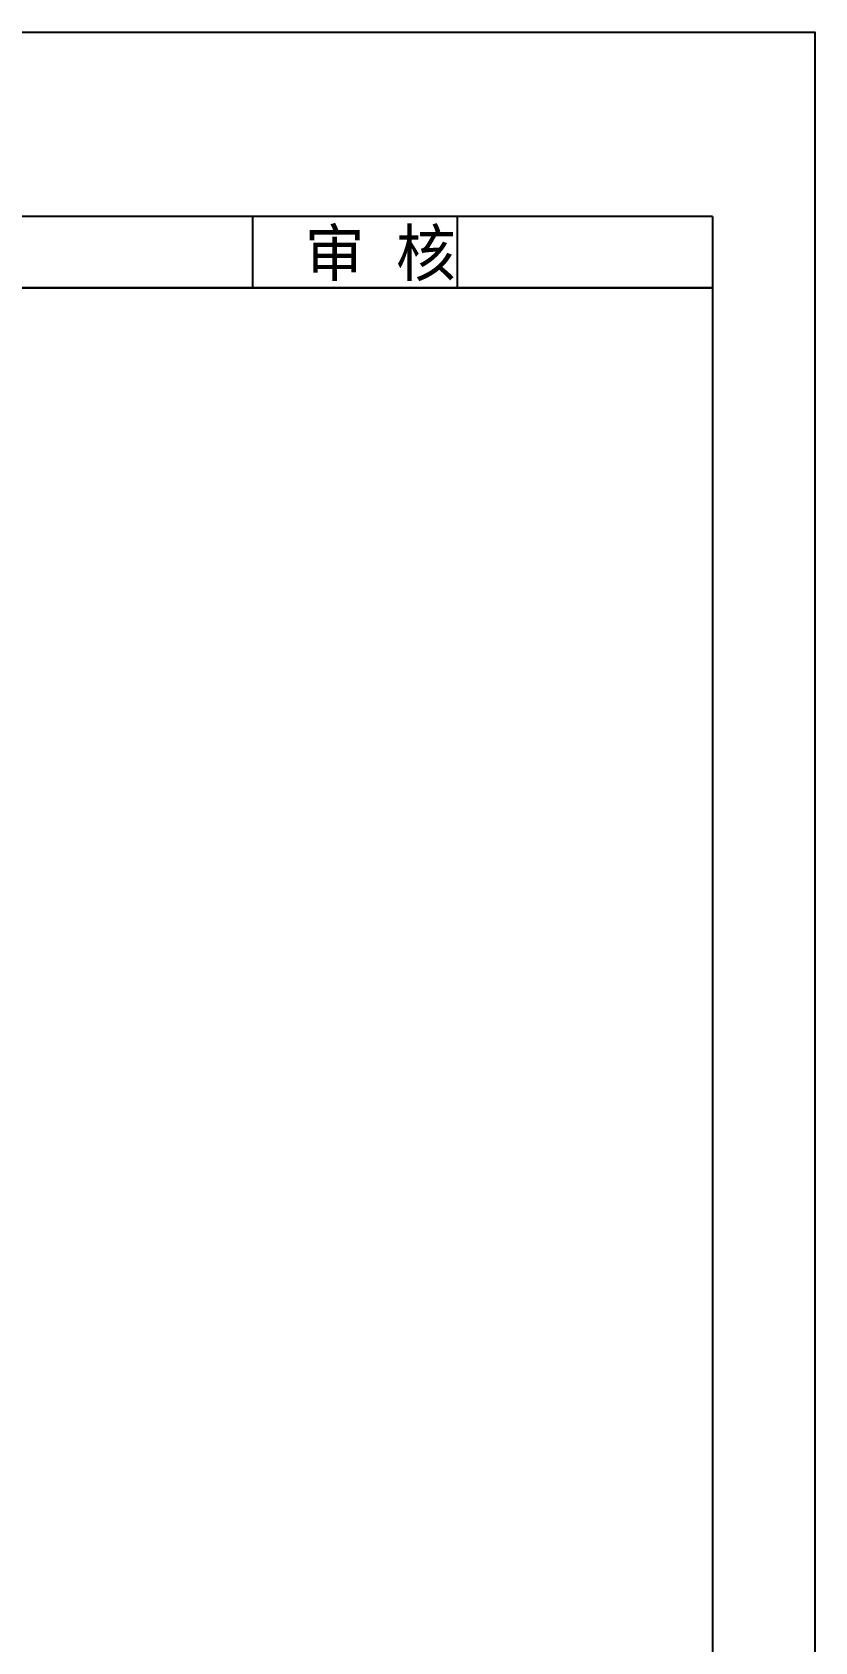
# Model space of a CAD drawing. Header units: metres. Extents: x -1000 to 40857, y 0 to 23917.
# Drawn here: x 37411 to 40857, y 16837 to 23917 of the extents above; entities that cross this region are included whole.
import ezdxf

# ---------------------------------------------------------------- set-up
doc = ezdxf.new("R2010")
doc.units = ezdxf.units.M

msp = doc.modelspace()

# ---------------------------------------------------------------- linework, layer by layer
for p, q in [((40406.78, 23107.08), (34331.78, 23107.08)), ((38381.78, 23107.08), (38381.78, 22792.08)), ((39281.78, 23107.08), (39281.78, 22792.08)), ((40406.78, 23107.08), (40406.78, 22792.08)), ((40406.78, 22792.08), (27941.78, 22792.08))]:
    msp.add_line(p, q)
for points in [[(27491.78, 23917.08), (40856.78, 23917.08), (40856.78, 5017.08), (27491.78, 5017.08)], [(27941.78, 22792.08), (40406.78, 22792.08), (40406.78, 5467.08), (27941.78, 5467.08)]]:
    msp.add_lwpolyline(points, close=True)
msp.add_lwpolyline([(40406.78, 22792.08), (40406.78, 5467.08), (27941.78, 5467.08), (27941.78, 22792.08), (40406.78, 22792.08)])

# ---------------------------------------------------------------- texts
msp.add_text('审 核', height=202.5).set_placement((38611.56, 22844.38))

doc.saveas('drawing.dxf')
